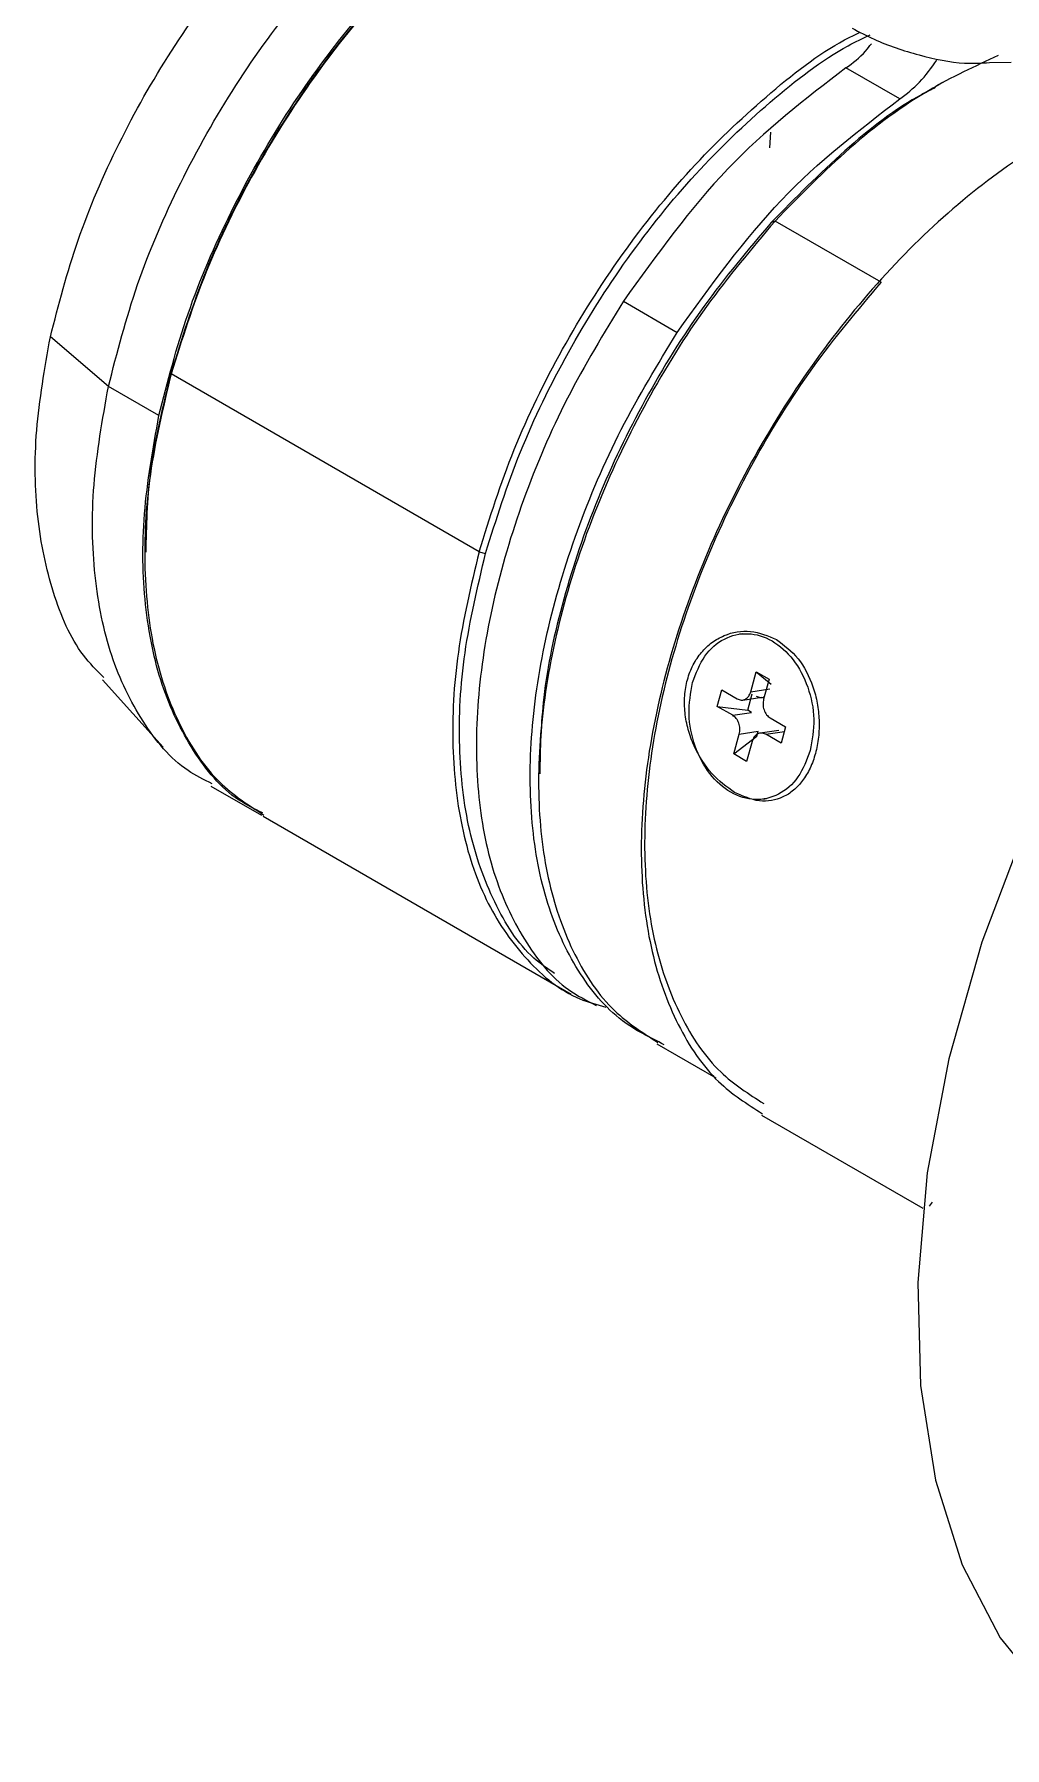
# Model space of a CAD drawing. Header units: millimetres. Extents: x 0 to 293, y 0 to 345.
# Drawn here: x 144.97 to 165.36, y 32.73 to 68.71 of the extents above; entities that cross this region are included whole.
import ezdxf

# ---------------------------------------------------------------- set-up
doc = ezdxf.new("R2010")
doc.units = ezdxf.units.MM

msp = doc.modelspace()

# ---------------------------------------------------------------- linework, layer by layer
at = {"color": 7, "linetype": 'Continuous', "lineweight": 25}
for p, q in [((165.042, 68.116), (165.497, 68.124)), ((163.154, 67.353), (162.023, 68.006)), ((163.154, 67.353), (162.023, 68.006)), ((164.051, 67.702), (163.91, 67.62)), ((160.441, 66.653), (160.418, 66.327)), ((160.534, 64.789), (160.451, 64.756)), ((162.761, 63.503), (160.534, 64.789)), ((157.347, 63.104), (158.478, 62.451)), ((157.347, 63.104), (158.478, 62.451)), ((146.529, 61.315), (145.31, 62.354)), ((147.846, 61.577), (147.844, 61.602)), ((154.316, 57.841), (147.846, 61.577)), ((147.59, 60.703), (146.529, 61.315)), ((147.294, 57.823), (147.294, 57.782)), ((154.316, 57.841), (154.453, 57.81)), ((159.848, 56.122), (159.786, 56.113)), ((146.404, 55.155), (147.68, 53.738)), ((160.025, 54.904), (160.139, 55.321)), ((160.139, 55.321), (160.408, 55.166)), ((160.139, 55.321), (160.45, 55.064)), ((160.408, 55.166), (160.294, 54.748)), ((159.319, 54.596), (159.413, 54.941)), ((159.413, 54.941), (159.738, 54.754)), ((159.856, 54.729), (160.253, 54.787)), ((159.961, 54.513), (160.056, 54.858)), ((160.025, 54.904), (160.422, 54.961)), ((159.644, 54.409), (159.319, 54.596)), ((159.319, 54.596), (159.961, 54.513)), ((159.644, 54.409), (160.042, 54.467)), ((160.042, 54.467), (159.961, 54.513)), ((160.431, 54.354), (160.757, 54.166)), ((159.668, 53.596), (159.782, 54.014)), ((159.782, 54.014), (160.18, 54.072)), ((160.151, 53.969), (160.18, 54.072)), ((160.617, 54.091), (160.22, 54.033)), ((160.337, 54.009), (160.735, 54.067)), ((160.663, 53.821), (160.337, 54.009)), ((160.757, 54.166), (160.663, 53.821)), ((159.668, 53.596), (160.151, 53.969)), ((160.051, 53.859), (159.937, 53.441)), ((159.937, 53.441), (159.668, 53.596)), ((148.684, 52.92), (149.744, 52.308)), ((155.567, 53.169), (155.567, 53.006)), ((160.29, 52.649), (160.352, 52.658)), ((149.78, 52.288), (156.25, 48.553)), ((158.053, 47.512), (159.292, 46.796)), ((160.251, 46.012), (163.64, 44.055)), ((163.782, 44.101), (163.841, 44.18))]:
    msp.add_line(p, q, dxfattribs=at)
at = {"color": 7, "linetype": 'Continuous', "lineweight": 25, "flags": 128}
msp.add_lwpolyline([(176.944, 65.94), (175.053, 64.589), (173.209, 62.973), (171.446, 61.124), (169.795, 59.073), (168.288, 56.859), (166.95, 54.521), (165.807, 52.102), (164.879, 49.645), (164.183, 47.196), (163.731, 44.799), (163.532, 42.496), (163.589, 40.331), (163.902, 38.342), (164.464, 36.565), (165.266, 35.033), (166.292, 33.773), (167.525, 32.808), (167.665, 32.725)], dxfattribs=at)
at = {"color": 7, "linetype": 'Continuous', "lineweight": 25}
for points, knots in [([(145.31, 62.354), (145.485, 63.031), (145.834, 64.384), (146.716, 66.429), (147.82, 68.385), (149.131, 70.183), (150.591, 71.754), (152.146, 73.035), (153.738, 73.982), (155.296, 74.54), (156.609, 74.736), (157.315, 74.577), (157.587, 74.516)], [0, 0, 0, 0, 0.1038665, 0.2077329, 0.3115994, 0.4154658, 0.5193323, 0.6231988, 0.7270652, 0.8309317, 0.9347982, 1, 1, 1, 1]), ([(146.529, 61.315), (146.713, 62.028), (147.081, 63.452), (148.009, 65.605), (149.171, 67.664), (150.55, 69.557), (152.087, 71.209), (153.725, 72.559), (155.398, 73.552), (157.047, 74.156), (158.594, 74.326), (159.826, 74.167), (160.434, 73.793), (160.655, 73.656)], [0, 0, 0, 0, 0.094584, 0.189168, 0.283752, 0.378336, 0.47292, 0.567504, 0.662088, 0.756672, 0.851256, 0.945839, 1, 1, 1, 1]), ([(147.59, 60.703), (147.773, 61.415), (148.141, 62.84), (149.069, 64.993), (150.231, 67.051), (151.611, 68.944), (153.148, 70.597), (154.785, 71.947), (156.458, 72.939), (158.109, 73.547), (159.649, 73.702), (160.706, 73.609), (161.164, 73.346), (161.228, 73.309)], [0, 0, 0, 0, 0.098385, 0.19677, 0.295155, 0.39354, 0.491926, 0.590311, 0.688696, 0.787081, 0.885466, 0.983851, 1, 1, 1, 1]), ([(161.223, 73.289), (160.916, 73.406), (160.182, 73.685), (158.804, 73.64), (157.194, 73.224), (155.522, 72.389), (153.862, 71.184), (152.276, 69.651), (150.823, 67.851), (149.566, 65.852), (148.526, 63.729), (148.072, 62.294), (147.846, 61.577)], [0, 0, 0, 0, 0.073716, 0.176637, 0.279557, 0.382478, 0.485398, 0.588318, 0.691239, 0.794159, 0.89708, 1, 1, 1, 1]), ([(155.741, 72.432), (155.657, 72.392), (155.023, 72.084), (153.834, 71.146), (152.255, 69.649), (150.808, 67.848), (149.556, 65.86), (148.52, 63.745), (148.069, 62.316), (147.844, 61.602)], [0, 0, 0, 0, 0.0246821, 0.1872351, 0.3497881, 0.512341, 0.674894, 0.837447, 1, 1, 1, 1]), ([(154.316, 57.841), (154.542, 58.559), (154.996, 59.994), (156.036, 62.118), (157.293, 64.114), (158.746, 65.922), (160.332, 67.427), (161.55, 68.384), (162.212, 68.702), (162.321, 68.755)], [0, 0, 0, 0, 0.161373, 0.322746, 0.484119, 0.645492, 0.806866, 0.968239, 1, 1, 1, 1]), ([(162.155, 68.839), (162.306, 68.759), (162.736, 68.529), (163.547, 68.262), (164.392, 68.083), (164.868, 68.107), (165.042, 68.116)], [0, 0, 0, 0, 0.17522, 0.500388, 0.81789, 1, 1, 1, 1]), ([(154.453, 57.81), (154.677, 58.521), (155.127, 59.944), (156.158, 62.05), (157.405, 64.03), (158.846, 65.822), (160.418, 67.319), (161.673, 68.293), (162.376, 68.628), (162.53, 68.702)], [0, 0, 0, 0, 0.159205, 0.31841, 0.477616, 0.636821, 0.796026, 0.955231, 1, 1, 1, 1]), ([(162.023, 68.006), (162.167, 68.11), (162.359, 68.249), (162.518, 68.46), (162.558, 68.513)], [0, 0, 0, 0, 0.751721, 1, 1, 1, 1]), ([(162.023, 68.006), (162.167, 68.11), (162.359, 68.249), (162.518, 68.46), (162.558, 68.513)], [0, 0, 0, 0, 0.751721, 1, 1, 1, 1]), ([(165.223, 68.265), (164.735, 68.04), (163.694, 67.56), (162.088, 66.38), (161.052, 65.319), (160.534, 64.789)], [0, 0, 0, 0, 0.30637, 0.653185, 1, 1, 1, 1]), ([(169.372, 67.653), (168.832, 67.534), (167.751, 67.298), (166.046, 66.417), (164.361, 65.189), (162.75, 63.622), (161.278, 61.786), (160.001, 59.75), (158.968, 57.591), (158.218, 55.394), (157.781, 53.242), (157.674, 51.219), (157.898, 49.399), (158.454, 47.866), (159.239, 46.698), (159.949, 46.245), (160.269, 46.041)], [0, 0, 0, 0, 0.072343, 0.144686, 0.217029, 0.289372, 0.361716, 0.434059, 0.506402, 0.578745, 0.651088, 0.723431, 0.795774, 0.868117, 0.94046, 1, 1, 1, 1]), ([(163.908, 67.592), (163.812, 67.545), (163.172, 67.232), (161.979, 66.306), (160.96, 65.273), (160.451, 64.756)], [0, 0, 0, 0, 0.081123, 0.540561, 1, 1, 1, 1]), ([(160.534, 64.789), (160.041, 64.206), (159.057, 63.039), (157.808, 61.021), (156.79, 58.902), (156.053, 56.74), (155.623, 54.624), (155.518, 52.634), (155.739, 50.843), (156.285, 49.336), (157.057, 48.187), (157.756, 47.741), (158.071, 47.54)], [0, 0, 0, 0, 0.101802, 0.203603, 0.305405, 0.407207, 0.509009, 0.61081, 0.712612, 0.814414, 0.916215, 1, 1, 1, 1]), ([(160.451, 64.756), (159.967, 64.183), (158.999, 63.035), (157.771, 61.051), (156.768, 58.966), (156.051, 56.844), (155.628, 54.872), (155.602, 53.707), (155.591, 53.181)], [0, 0, 0, 0, 0.171744, 0.343489, 0.515233, 0.686978, 0.858722, 1, 1, 1, 1]), ([(162.761, 63.503), (162.269, 62.92), (161.284, 61.753), (160.036, 59.735), (159.017, 57.616), (158.281, 55.454), (157.851, 53.338), (157.745, 51.348), (157.966, 49.557), (158.513, 48.05), (159.285, 46.901), (159.983, 46.455), (160.298, 46.254)], [0, 0, 0, 0, 0.101802, 0.203603, 0.305405, 0.407207, 0.509009, 0.61081, 0.712612, 0.814414, 0.916215, 1, 1, 1, 1]), ([(157.347, 63.104), (156.939, 62.433), (156.122, 61.089), (155.206, 58.934), (154.566, 56.781), (154.244, 54.697), (154.248, 52.767), (154.575, 51.058), (155.229, 49.662), (155.973, 48.725), (156.576, 48.418), (156.774, 48.317)], [0, 0, 0, 0, 0.117794, 0.235589, 0.353383, 0.471178, 0.588972, 0.706767, 0.824561, 0.942356, 1, 1, 1, 1]), ([(157.347, 63.104), (156.939, 62.433), (156.122, 61.089), (155.206, 58.934), (154.566, 56.781), (154.244, 54.697), (154.248, 52.767), (154.575, 51.058), (155.229, 49.662), (155.973, 48.725), (156.576, 48.418), (156.774, 48.317)], [0, 0, 0, 0, 0.117794, 0.235589, 0.353383, 0.471178, 0.588972, 0.706767, 0.824561, 0.942356, 1, 1, 1, 1]), ([(146.435, 55.199), (146.285, 55.35), (145.824, 55.813), (145.335, 56.954), (144.996, 58.544), (144.96, 60.367), (145.193, 61.692), (145.31, 62.354)], [0, 0, 0, 0, 0.107644, 0.330733, 0.553822, 0.776911, 1, 1, 1, 1]), ([(158.206, 47.491), (157.902, 47.641), (157.191, 47.992), (156.357, 49.004), (155.708, 50.406), (155.379, 52.114), (155.375, 54.044), (155.697, 56.128), (156.338, 58.281), (157.253, 60.436), (158.07, 61.78), (158.478, 62.451)], [0, 0, 0, 0, 0.085158, 0.199513, 0.313869, 0.428224, 0.542579, 0.656934, 0.77129, 0.885645, 1, 1, 1, 1]), ([(158.206, 47.491), (157.902, 47.641), (157.191, 47.992), (156.357, 49.004), (155.708, 50.406), (155.379, 52.114), (155.375, 54.044), (155.697, 56.128), (156.338, 58.281), (157.253, 60.436), (158.07, 61.78), (158.478, 62.451)], [0, 0, 0, 0, 0.085158, 0.199513, 0.313869, 0.428224, 0.542579, 0.656934, 0.77129, 0.885645, 1, 1, 1, 1]), ([(147.846, 61.577), (147.678, 60.867), (147.343, 59.449), (147.247, 57.457), (147.455, 55.661), (147.995, 54.145), (148.768, 52.98), (149.472, 52.523), (149.796, 52.313)], [0, 0, 0, 0, 0.171006, 0.342012, 0.513018, 0.684024, 0.85503, 1, 1, 1, 1]), ([(147.844, 61.602), (147.67, 60.892), (147.35, 59.58), (147.326, 58.382), (147.315, 57.833)], [0, 0, 0, 0, 0.541321, 1, 1, 1, 1]), ([(148.712, 52.97), (148.537, 53.055), (147.955, 53.34), (147.219, 54.241), (146.544, 55.614), (146.202, 57.309), (146.159, 59.222), (146.406, 60.618), (146.529, 61.315)], [0, 0, 0, 0, 0.078745, 0.262996, 0.447247, 0.631498, 0.815749, 1, 1, 1, 1]), ([(149.772, 52.357), (149.598, 52.442), (149.015, 52.727), (148.279, 53.629), (147.605, 55.002), (147.262, 56.697), (147.22, 58.61), (147.466, 60.005), (147.59, 60.703)], [0, 0, 0, 0, 0.078745, 0.262996, 0.447247, 0.631498, 0.815749, 1, 1, 1, 1]), ([(154.316, 57.841), (154.148, 57.132), (153.813, 55.714), (153.717, 53.721), (153.927, 51.928), (154.459, 50.399), (155.302, 49.223), (156.158, 48.502), (156.792, 48.332), (156.977, 48.282)], [0, 0, 0, 0, 0.1559132, 0.3118263, 0.4677395, 0.6236526, 0.7795658, 0.9354789, 1, 1, 1, 1]), ([(155.899, 48.987), (155.751, 49.088), (155.231, 49.444), (154.606, 50.449), (154.064, 51.941), (153.859, 53.725), (153.954, 55.7), (154.287, 57.106), (154.453, 57.81)], [0, 0, 0, 0, 0.073871, 0.259097, 0.444323, 0.629548, 0.814774, 1, 1, 1, 1]), ([(159.685, 52.786), (159.519, 52.906), (159.186, 53.147), (158.867, 53.656), (158.702, 54.106), (158.634, 54.463), (158.626, 54.82), (158.684, 55.162), (158.804, 55.474), (158.982, 55.738), (159.205, 55.948), (159.545, 56.139), (160.027, 56.227), (160.384, 56.077), (160.562, 56.001)], [0, 0, 0, 0, 0.124638, 0.24963, 0.312759, 0.374993, 0.437716, 0.49997, 0.562319, 0.625157, 0.687438, 0.750633, 0.875364, 1, 1, 1, 1]), ([(160.562, 56.001), (160.723, 55.88), (161.046, 55.639), (161.307, 55.123), (161.428, 54.667), (161.467, 54.307), (161.455, 53.947), (161.39, 53.603), (161.277, 53.291), (161.119, 53.029), (160.926, 52.822), (160.631, 52.638), (160.206, 52.558), (159.859, 52.71), (159.685, 52.786)], [0, 0, 0, 0, 0.124647, 0.249193, 0.312171, 0.374259, 0.437101, 0.499468, 0.562003, 0.625027, 0.687279, 0.750444, 0.875228, 1, 1, 1, 1]), ([(160.136, 54.812), (160.164, 54.8), (160.221, 54.778), (160.285, 54.784), (160.309, 54.806), (160.309, 54.806)], [0, 0, 0, 0, 0.4938994, 0.9877989, 1, 1, 1, 1])]:
    msp.add_open_spline(points, degree=3, knots=knots, dxfattribs=at)
for points in [[(163.154, 67.353), (163.296, 67.462), (163.58, 67.68), (163.816, 68.006), (163.934, 68.17)], [(163.154, 67.353), (163.296, 67.462), (163.58, 67.68), (163.816, 68.006), (163.934, 68.17)], [(162.023, 68.006), (161.171, 67.353), (159.467, 66.046), (158.054, 64.085), (157.347, 63.104)], [(162.023, 68.006), (161.171, 67.353), (159.467, 66.046), (158.054, 64.085), (157.347, 63.104)], [(158.478, 62.451), (159.185, 63.432), (160.599, 65.393), (162.302, 66.7), (163.154, 67.353)], [(158.478, 62.451), (159.185, 63.432), (160.599, 65.393), (162.302, 66.7), (163.154, 67.353)], [(158.8, 55.096), (158.876, 55.293), (159.026, 55.687), (159.457, 56.051), (159.962, 56.168), (160.483, 56.011), (160.935, 55.606), (161.248, 55.017), (161.39, 54.323), (161.313, 53.885), (161.275, 53.667)], [(161.275, 53.667), (161.2, 53.47), (161.049, 53.075), (160.619, 52.712), (160.114, 52.594), (159.593, 52.751), (159.141, 53.156), (158.828, 53.746), (158.686, 54.44), (158.762, 54.877), (158.8, 55.096)], [(159.738, 54.754), (159.767, 54.742), (159.825, 54.718), (159.913, 54.74), (159.986, 54.802), (160.012, 54.87), (160.025, 54.904)], [(160.294, 54.748), (160.287, 54.711), (160.274, 54.636), (160.298, 54.518), (160.351, 54.414), (160.405, 54.374), (160.431, 54.354)], [(159.782, 54.014), (159.789, 54.051), (159.802, 54.126), (159.777, 54.245), (159.724, 54.348), (159.671, 54.389), (159.644, 54.409)], [(160.337, 54.009), (160.308, 54.021), (160.251, 54.045), (160.163, 54.022), (160.09, 53.96), (160.064, 53.893), (160.051, 53.859)]]:
    msp.add_open_spline(points, degree=3, dxfattribs=at)

doc.saveas('drawing.dxf')
